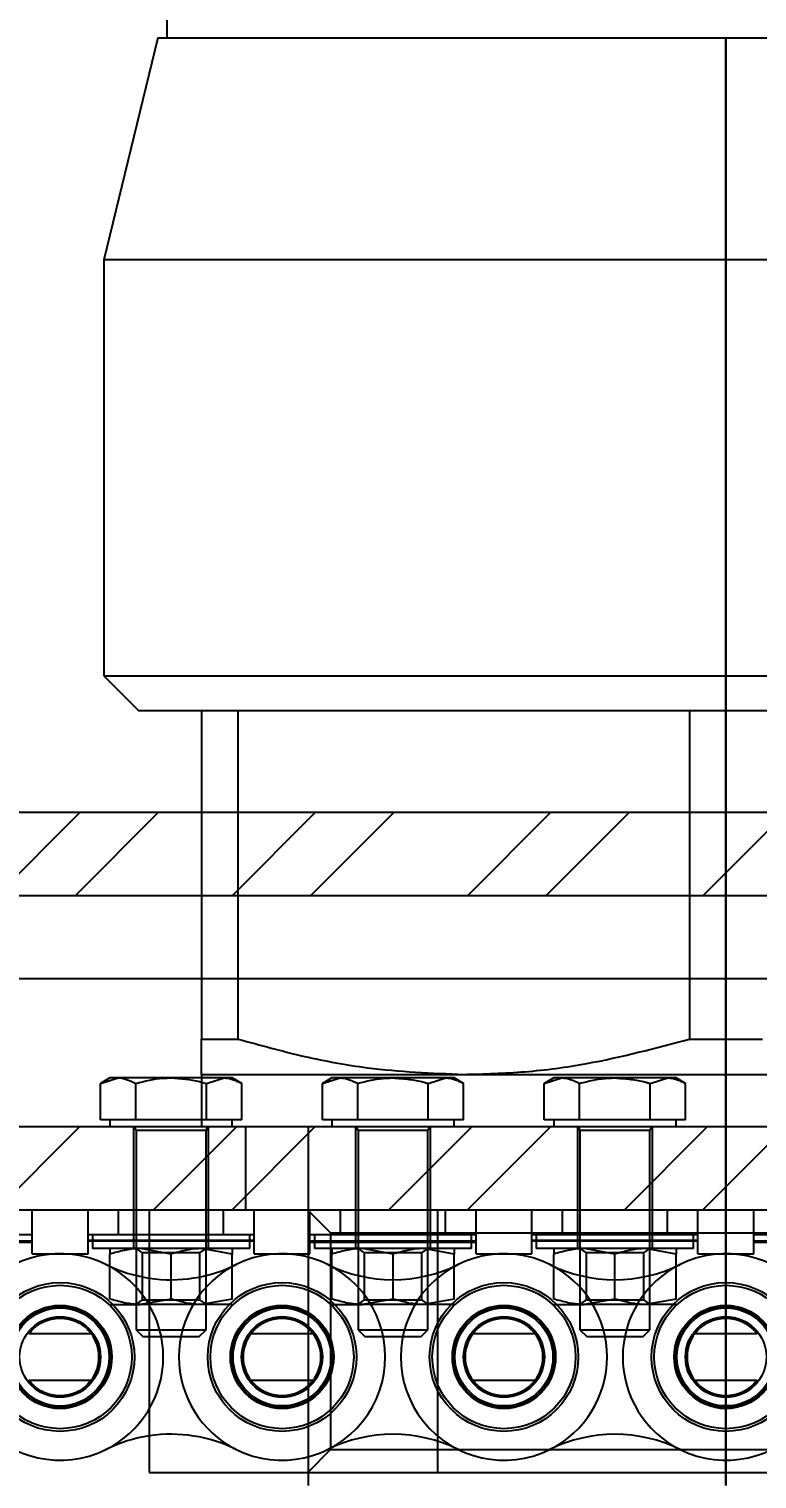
# Model space of a CAD drawing. Header units: metres. Extents: x 0 to 21025, y 0 to 14850.
# Drawn here: x 6194 to 6235.7, y 6396.7 to 6479.7 of the extents above; entities that cross this region are included whole.
import ezdxf

# ---------------------------------------------------------------- set-up
doc = ezdxf.new("R2010")
doc.units = ezdxf.units.M
doc.header["$LTSCALE"] = 25
doc.linetypes.add('HIDDEN2', pattern=[4.7625, 3.175, -1.5875])
for name, color, linetype in [('18_COTAS', 7, 'Continuous'), ('SHA', 7, 'Continuous'), ('SL4', 4, 'Continuous'), ('ST1', 7, 'HIDDEN2')]:
    doc.layers.add(name, color=color, linetype=linetype)
doc.styles.add('ROMANS', font='ROMANS.SHX')
doc.dimstyles.new('25___1-25', dxfattribs={"dimscale": 25, "dimtxt": 2.5, "dimasz": 2, "dimexe": 1.5, "dimexo": 1, "dimgap": 0.5, "dimtad": 1, "dimzin": 12, "dimtxsty": 'ROMANS', "dimcen": 0, "dimclrd": 256, "dimclre": 256, "dimclrt": 3, "dimazin": 3, "dimtfac": 1, "dimtmove": 0, "dimatfit": 0, "dimfxl": 1, "dimlwd": -1, "dimlwe": -1, "dimarcsym": 0})
pattern_1 = [(45, (-2913.5705, 2928.034), (-6.735192, 6.735192), []), (45, (-2909.08, 2928.034), (-6.735192, 6.735192), [])]

# ---------------------------------------------------------------- blocks, each defined once
blk = doc.blocks.new('*D13')
at = {"layer": '18_COTAS', "transparency": 16777216}
for p, q in [((2083.564, 6357.865), (2083.564, 7037.945)), ((6382.514, 6357.865), (6382.514, 7037.945)), ((2133.564, 7000.445), (6332.514, 7000.445))]:
    blk.add_line(p, q, dxfattribs=at)
for points in [[(2133.564, 7008.778), (2133.564, 6992.112), (2083.564, 7000.445)], [(6332.514, 7008.778), (6332.514, 6992.112), (6382.514, 7000.445)]]:
    blk.add_solid(points, dxfattribs=at)
at = {"layer": 'Defpoints', "color": 0, "transparency": 16777216}
for p in [(6382.514, 7000.445), (2083.564, 6332.865), (6382.514, 6332.865)]:
    blk.add_point(p, dxfattribs=at)
at = {"layer": '18_COTAS', "color": 3, "transparency": 16777216, "insert": (4233.039, 7050.147), "char_height": 62.5, "attachment_point": 5, "style": 'ROMANS'}
blk.add_mtext('4298,95', dxfattribs=at)

msp = doc.modelspace()

# ---------------------------------------------------------------- hatches: boundary and pattern name
at = {"layer": 'SHA'}
h = msp.add_hatch(dxfattribs=at)
h.set_pattern_fill('ANSI32', color=256, style=0)
h.set_pattern_definition(pattern_1)
h.paths.add_polyline_path([(6540.514, 6434.865), (5540.514, 6434.865), (5540.514, 6430.103), (6540.514, 6430.103)], flags=0)
h = msp.add_hatch(dxfattribs=at)
h.set_pattern_fill('ANSI32', color=256, style=0)
h.set_pattern_definition(pattern_1)
h.paths.add_polyline_path([(6180.032, 6412.105), (6287.752, 6412.105), (6287.752, 6416.868), (6180.032, 6416.868)], flags=0)

# ---------------------------------------------------------------- linework, layer by layer
at = {"layer": 'SL4'}
for p, q in [((6201.892, 6490.168), (6201.892, 6479.168)), ((6201.392, 6479.168), (6198.292, 6466.468)), ((6201.392, 6479.168), (6233.892, 6479.168)), ((6233.892, 6466.468), (6233.892, 6479.168)), ((6233.892, 6479.168), (6266.392, 6479.168)), ((6198.292, 6466.468), (6198.292, 6442.668)), ((6233.892, 6466.468), (6198.292, 6466.468)), ((6233.892, 6466.468), (6233.892, 6442.668)), ((6269.492, 6466.468), (6233.892, 6466.468)), ((6198.292, 6442.668), (6200.292, 6440.668)), ((6198.292, 6442.668), (6233.892, 6442.668)), ((6233.892, 6442.668), (6233.892, 6440.668)), ((6233.892, 6442.668), (6269.492, 6442.668)), ((6233.892, 6440.668), (6200.292, 6440.668)), ((6203.892, 6440.668), (6203.892, 6434.865)), ((6205.981, 6434.865), (6205.981, 6440.668)), ((6231.802, 6440.668), (6231.802, 6434.865)), ((6267.492, 6440.668), (6233.892, 6440.668)), ((6233.892, 6434.865), (6233.892, 6440.668)), ((5540.514, 6434.865), (6540.514, 6434.865)), ((5540.514, 6430.103), (6540.514, 6430.103)), ((6203.892, 6430.103), (6203.892, 6421.889)), ((6205.981, 6421.889), (6205.981, 6430.103)), ((6231.802, 6430.103), (6231.802, 6421.889)), ((6233.892, 6421.889), (6233.892, 6430.103)), ((6203.892, 6425.34), (5540.514, 6425.34)), ((6203.892, 6421.889), (6205.981, 6421.889)), ((6231.802, 6421.889), (6233.892, 6421.889)), ((6233.892, 6419.868), (6233.892, 6421.889)), ((6233.892, 6421.889), (6235.981, 6421.889)), ((6203.892, 6419.868), (6203.892, 6416.868)), ((6203.892, 6419.868), (6218.892, 6419.868)), ((6218.892, 6419.868), (6233.892, 6419.868)), ((6233.892, 6419.868), (6248.892, 6419.868)), ((6233.892, 6416.868), (6233.892, 6419.868)), ((6198.642, 6419.668), (6198.1, 6419.355)), ((6198.1, 6419.355), (6199.111, 6419.668)), ((6198.1, 6417.268), (6198.1, 6419.355)), ((6199.111, 6419.668), (6198.642, 6419.668)), ((6202.142, 6419.668), (6199.111, 6419.668)), ((6200.121, 6417.268), (6200.121, 6419.355)), ((6203.892, 6419.668), (6202.142, 6419.668)), ((6199.111, 6417.268), (6198.1, 6417.268)), ((6198.642, 6417.268), (6198.642, 6416.868)), ((6200.121, 6417.268), (6199.111, 6417.268)), ((6202.142, 6417.268), (6200.121, 6417.268)), ((6203.892, 6417.268), (6202.142, 6417.268)), ((6287.752, 6416.868), (6180.032, 6416.868)), ((6287.752, 6412.105), (6180.032, 6412.105)), ((6194.192, 6410.355), (6194.192, 6412.105)), ((6197.392, 6410.355), (6197.392, 6412.105)), ((6200.896, 6412.105), (6200.896, 6397.105)), ((6217.394, 6412.105), (6217.394, 6397.105)), ((6184.692, 6410.355), (6194.192, 6410.355)), ((6194.192, 6409.61), (6194.192, 6410.355)), ((6197.392, 6409.61), (6197.392, 6410.355)), ((6197.392, 6410.355), (6200.896, 6410.355)), ((6194.192, 6409.61), (6195.792, 6409.61)), ((6195.792, 6409.61), (6197.392, 6409.61)), ((6194.012, 6405.04), (6197.572, 6405.04)), ((6194.012, 6402.37), (6197.572, 6402.37)), ((6200.896, 6397.105), (6217.394, 6397.105)), ((6209.99, 6397.105), (6209.99, 6396.347)), ((6217.394, 6397.105), (6250.389, 6397.105)), ((6233.892, 6397.105), (6233.892, 6396.347))]:
    msp.add_line(p, q, dxfattribs=at)
for centre, radius, start, end in [((6195.792, 6403.705), 5.905, 63.64084, 296.35916), ((6202.142, 6416.52), 8.397, 243.64084, 261.46947), ((6195.792, 6403.705), 2.225, 323.1301, 36.8699), ((6202.142, 6390.89), 8.397, 98.53053, 116.35916)]:
    msp.add_arc(centre, radius, start, end, dxfattribs=at)
for points, knots in [([(6203.892, 6419.868), (6203.892, 6419.899), (6203.892, 6419.963), (6203.892, 6420.546), (6203.892, 6421.371), (6203.892, 6421.889)], [0, 0, 0, 0, 0.2683282, 0.5411378, 1, 1, 1, 1]), ([(6205.981, 6421.889), (6207.242, 6421.541), (6209.685, 6420.868), (6213.991, 6420.07), (6217.05, 6419.944), (6218.892, 6419.868)], [0, 0, 0, 0, 0.297736, 0.577022, 1, 1, 1, 1]), ([(6218.892, 6419.868), (6220.06, 6419.899), (6222.416, 6419.963), (6226.748, 6420.546), (6229.854, 6421.371), (6231.802, 6421.889)], [0, 0, 0, 0, 0.2683282, 0.5411378, 1, 1, 1, 1]), ([(6199.111, 6419.668), (6199.135, 6419.668), (6199.476, 6419.663), (6199.81, 6419.504), (6200.121, 6419.355)], [0, 0, 0, 0, 0.070174, 1, 1, 1, 1]), ([(6200.121, 6419.355), (6200.64, 6419.484), (6201.306, 6419.65), (6201.99, 6419.665), (6202.142, 6419.668)], [0, 0, 0, 0, 0.778131, 1, 1, 1, 1]), ([(6202.142, 6419.668), (6202.691, 6419.632), (6203.282, 6419.593), (6203.851, 6419.438), (6203.892, 6419.427)], [0, 0, 0, 0, 0.9288162, 1, 1, 1, 1]), ([(6194.012, 6405.04), (6194.123, 6405.17), (6194.342, 6405.426), (6194.782, 6405.709), (6195.271, 6405.89), (6195.792, 6405.95), (6196.312, 6405.89), (6196.801, 6405.709), (6197.241, 6405.426), (6197.46, 6405.17), (6197.572, 6405.04)], [0, 0, 0, 0, 0.130043, 0.255982, 0.379107, 0.5, 0.620893, 0.744018, 0.869957, 1, 1, 1, 1]), ([(6197.572, 6402.37), (6197.46, 6402.24), (6197.241, 6401.985), (6196.801, 6401.701), (6196.312, 6401.521), (6195.792, 6401.46), (6195.271, 6401.521), (6194.782, 6401.701), (6194.342, 6401.985), (6194.123, 6402.24), (6194.012, 6402.37)], [0, 0, 0, 0, 0.130043, 0.255982, 0.379107, 0.5, 0.620893, 0.744018, 0.869957, 1, 1, 1, 1])]:
    msp.add_open_spline(points, degree=3, knots=knots, dxfattribs=at)
at = {"layer": 'ST1'}
for p, q in [((6233.892, 6479.168), (6233.892, 6466.468)), ((6233.892, 6442.668), (6233.892, 6466.468)), ((6233.892, 6440.668), (6233.892, 6442.668)), ((6233.892, 6440.668), (6233.892, 6421.889)), ((6203.892, 6434.865), (6203.892, 6430.103)), ((6205.981, 6430.103), (6205.981, 6434.865)), ((6231.802, 6434.865), (6231.802, 6430.103)), ((6233.892, 6430.103), (6233.892, 6434.865)), ((6540.514, 6425.34), (5540.514, 6425.34)), ((6263.892, 6425.34), (6203.892, 6425.34)), ((6233.892, 6421.889), (6233.892, 6419.868)), ((6233.892, 6419.868), (6233.892, 6416.868)), ((6205.173, 6419.668), (6203.892, 6419.668)), ((6203.892, 6419.427), (6204.162, 6419.355)), ((6204.162, 6419.355), (6205.173, 6419.668)), ((6204.162, 6417.268), (6204.162, 6419.355)), ((6205.642, 6419.668), (6205.173, 6419.668)), ((6206.183, 6419.355), (6205.642, 6419.668)), ((6206.183, 6417.268), (6206.183, 6419.355)), ((6210.8, 6419.355), (6211.811, 6419.668)), ((6211.342, 6419.668), (6210.8, 6419.355)), ((6210.8, 6417.268), (6210.8, 6419.355)), ((6211.811, 6419.668), (6211.342, 6419.668)), ((6214.842, 6419.668), (6211.811, 6419.668)), ((6212.821, 6417.268), (6212.821, 6419.355)), ((6217.873, 6419.668), (6214.842, 6419.668)), ((6216.862, 6419.355), (6217.873, 6419.668)), ((6216.862, 6417.268), (6216.862, 6419.355)), ((6218.342, 6419.668), (6217.873, 6419.668)), ((6218.883, 6419.355), (6218.342, 6419.668)), ((6218.883, 6417.268), (6218.883, 6419.355)), ((6223.5, 6419.355), (6224.511, 6419.668)), ((6224.042, 6419.668), (6223.5, 6419.355)), ((6223.5, 6417.268), (6223.5, 6419.355)), ((6224.511, 6419.668), (6224.042, 6419.668)), ((6227.542, 6419.668), (6224.511, 6419.668)), ((6225.521, 6417.268), (6225.521, 6419.355)), ((6230.573, 6419.668), (6227.542, 6419.668)), ((6229.562, 6419.355), (6230.573, 6419.668)), ((6229.562, 6417.268), (6229.562, 6419.355)), ((6231.042, 6419.668), (6230.573, 6419.668)), ((6231.583, 6419.355), (6231.042, 6419.668)), ((6231.583, 6417.268), (6231.583, 6419.355)), ((6204.162, 6417.268), (6203.892, 6417.268)), ((6205.173, 6417.268), (6204.162, 6417.268)), ((6206.183, 6417.268), (6205.173, 6417.268)), ((6205.642, 6416.868), (6205.642, 6417.268)), ((6211.811, 6417.268), (6210.8, 6417.268)), ((6211.342, 6417.268), (6211.342, 6416.868)), ((6212.821, 6417.268), (6211.811, 6417.268)), ((6214.842, 6417.268), (6212.821, 6417.268)), ((6216.862, 6417.268), (6214.842, 6417.268)), ((6217.873, 6417.268), (6216.862, 6417.268)), ((6218.883, 6417.268), (6217.873, 6417.268)), ((6218.342, 6416.868), (6218.342, 6417.268)), ((6224.511, 6417.268), (6223.5, 6417.268)), ((6224.042, 6417.268), (6224.042, 6416.868)), ((6225.521, 6417.268), (6224.511, 6417.268)), ((6227.542, 6417.268), (6225.521, 6417.268)), ((6229.562, 6417.268), (6227.542, 6417.268)), ((6230.573, 6417.268), (6229.562, 6417.268)), ((6231.583, 6417.268), (6230.573, 6417.268)), ((6231.042, 6416.868), (6231.042, 6417.268)), ((6199.992, 6416.868), (6199.992, 6412.105)), ((6204.142, 6416.668), (6200.142, 6416.668)), ((6200.142, 6416.668), (6200.142, 6405.258)), ((6204.142, 6405.258), (6204.142, 6416.668)), ((6204.292, 6412.105), (6204.292, 6416.868)), ((6206.392, 6416.868), (6206.392, 6412.105)), ((6209.99, 6416.868), (6209.99, 6397.105)), ((6212.692, 6416.868), (6212.692, 6412.105)), ((6216.842, 6416.668), (6212.842, 6416.668)), ((6212.842, 6416.668), (6212.842, 6405.258)), ((6216.842, 6405.258), (6216.842, 6416.668)), ((6216.992, 6412.105), (6216.992, 6416.868)), ((6225.392, 6416.868), (6225.392, 6412.105)), ((6229.542, 6416.668), (6225.542, 6416.668)), ((6225.542, 6416.668), (6225.542, 6405.258)), ((6229.542, 6405.258), (6229.542, 6416.668)), ((6229.692, 6412.105), (6229.692, 6416.868)), ((6233.892, 6396.347), (6233.892, 6416.868)), ((6233.892, 6416.868), (6233.892, 6397.105)), ((6199.142, 6410.705), (6199.142, 6412.105)), ((6199.992, 6412.105), (6199.992, 6410.705)), ((6204.292, 6410.705), (6204.292, 6412.105)), ((6205.142, 6410.705), (6205.142, 6412.105)), ((6206.892, 6410.355), (6206.892, 6412.105)), ((6209.965, 6412.105), (6211.267, 6410.804)), ((6210.092, 6410.355), (6210.092, 6412.105)), ((6211.842, 6410.705), (6211.842, 6412.105)), ((6212.692, 6412.105), (6212.692, 6410.705)), ((6216.992, 6410.705), (6216.992, 6412.105)), ((6217.842, 6410.705), (6217.842, 6412.105)), ((6219.592, 6410.355), (6219.592, 6412.105)), ((6222.792, 6410.355), (6222.792, 6412.105)), ((6224.542, 6410.705), (6224.542, 6412.105)), ((6225.392, 6412.105), (6225.392, 6410.705)), ((6229.692, 6410.705), (6229.692, 6412.105)), ((6230.542, 6410.705), (6230.542, 6412.105)), ((6232.292, 6410.355), (6232.292, 6412.105)), ((6235.492, 6410.355), (6235.492, 6412.105)), ((6184.692, 6410.705), (6194.192, 6410.705)), ((6197.392, 6410.705), (6206.892, 6410.705)), ((6197.642, 6410.705), (6197.642, 6409.905)), ((6199.992, 6410.705), (6199.992, 6409.905)), ((6204.292, 6409.905), (6204.292, 6410.705)), ((6206.642, 6409.905), (6206.642, 6410.705)), ((6210.092, 6410.705), (6219.592, 6410.705)), ((6210.342, 6410.705), (6210.342, 6409.905)), ((6211.267, 6410.804), (6256.517, 6410.804)), ((6211.267, 6410.804), (6211.267, 6398.407)), ((6212.692, 6410.705), (6212.692, 6409.905)), ((6216.992, 6409.905), (6216.992, 6410.705)), ((6219.342, 6409.905), (6219.342, 6410.705)), ((6222.792, 6410.705), (6232.292, 6410.705)), ((6223.042, 6410.705), (6223.042, 6409.905)), ((6225.392, 6410.705), (6225.392, 6409.905)), ((6229.692, 6409.905), (6229.692, 6410.705)), ((6232.042, 6409.905), (6232.042, 6410.705)), ((6235.492, 6410.705), (6244.992, 6410.705)), ((6184.692, 6410.268), (6194.192, 6410.268)), ((6197.392, 6410.393), (6206.892, 6410.393)), ((6206.642, 6409.905), (6197.642, 6409.905)), ((6200.142, 6409.905), (6200.492, 6409.66)), ((6202.142, 6409.593), (6200.392, 6409.905)), ((6200.896, 6410.355), (6206.892, 6410.355)), ((6203.792, 6409.66), (6204.142, 6409.905)), ((6205.642, 6409.593), (6203.892, 6409.905)), ((6206.892, 6409.61), (6206.892, 6410.355)), ((6210.092, 6409.61), (6210.092, 6410.355)), ((6210.092, 6410.355), (6219.592, 6410.355)), ((6210.092, 6410.268), (6219.592, 6410.268)), ((6219.342, 6409.905), (6210.342, 6409.905)), ((6212.842, 6409.905), (6213.192, 6409.66)), ((6214.842, 6409.593), (6213.092, 6409.905)), ((6216.492, 6409.66), (6216.842, 6409.905)), ((6218.342, 6409.593), (6216.592, 6409.905)), ((6219.592, 6409.61), (6219.592, 6410.355)), ((6222.792, 6410.393), (6232.292, 6410.393)), ((6222.792, 6409.61), (6222.792, 6410.355)), ((6222.792, 6410.355), (6232.292, 6410.355)), ((6232.042, 6409.905), (6223.042, 6409.905)), ((6225.542, 6409.905), (6225.892, 6409.66)), ((6227.542, 6409.593), (6225.792, 6409.905)), ((6229.192, 6409.66), (6229.542, 6409.905)), ((6231.042, 6409.593), (6229.292, 6409.905)), ((6232.292, 6409.61), (6232.292, 6410.355)), ((6235.492, 6409.61), (6235.492, 6410.355)), ((6235.492, 6410.355), (6244.992, 6410.355)), ((6235.492, 6410.268), (6244.992, 6410.268)), ((6198.642, 6407.018), (6198.642, 6409.593)), ((6203.792, 6409.66), (6200.492, 6409.66)), ((6200.492, 6409.66), (6200.492, 6406.976)), ((6202.142, 6407.018), (6202.142, 6409.593)), ((6203.792, 6406.976), (6203.792, 6409.66)), ((6205.642, 6407.018), (6205.642, 6409.593)), ((6206.892, 6409.61), (6208.492, 6409.61)), ((6208.492, 6409.61), (6210.092, 6409.61)), ((6211.342, 6407.018), (6211.342, 6409.593)), ((6216.492, 6409.66), (6213.192, 6409.66)), ((6213.192, 6409.66), (6213.192, 6406.976)), ((6214.842, 6407.018), (6214.842, 6409.593)), ((6216.492, 6406.976), (6216.492, 6409.66)), ((6218.342, 6407.018), (6218.342, 6409.593)), ((6219.592, 6409.61), (6221.192, 6409.61)), ((6221.192, 6409.61), (6222.792, 6409.61)), ((6224.042, 6407.018), (6224.042, 6409.593)), ((6229.192, 6409.66), (6225.892, 6409.66)), ((6225.892, 6409.66), (6225.892, 6406.976)), ((6227.542, 6407.018), (6227.542, 6409.593)), ((6229.192, 6406.976), (6229.192, 6409.66)), ((6231.042, 6407.018), (6231.042, 6409.593)), ((6232.292, 6409.61), (6233.892, 6409.61)), ((6233.892, 6409.61), (6235.492, 6409.61)), ((6198.642, 6406.705), (6200.392, 6406.705)), ((6200.492, 6406.976), (6200.142, 6406.731)), ((6200.142, 6406.731), (6204.142, 6406.731)), ((6200.142, 6406.731), (6200.142, 6406.705)), ((6202.142, 6407.018), (6200.392, 6406.705)), ((6203.892, 6406.705), (6200.392, 6406.705)), ((6200.492, 6406.976), (6203.792, 6406.976)), ((6204.142, 6406.731), (6203.792, 6406.976)), ((6205.642, 6407.018), (6203.892, 6406.705)), ((6205.642, 6406.705), (6203.892, 6406.705)), ((6204.142, 6406.705), (6204.142, 6406.731)), ((6211.342, 6406.705), (6213.092, 6406.705)), ((6213.192, 6406.976), (6212.842, 6406.731)), ((6212.842, 6406.731), (6216.842, 6406.731)), ((6212.842, 6406.731), (6212.842, 6406.705)), ((6214.842, 6407.018), (6213.092, 6406.705)), ((6216.592, 6406.705), (6213.092, 6406.705)), ((6213.192, 6406.976), (6216.492, 6406.976)), ((6216.842, 6406.731), (6216.492, 6406.976)), ((6218.342, 6407.018), (6216.592, 6406.705)), ((6218.342, 6406.705), (6216.592, 6406.705)), ((6216.842, 6406.705), (6216.842, 6406.731)), ((6224.042, 6406.705), (6225.792, 6406.705)), ((6225.892, 6406.976), (6225.542, 6406.731)), ((6225.542, 6406.731), (6229.542, 6406.731)), ((6225.542, 6406.731), (6225.542, 6406.705)), ((6227.542, 6407.018), (6225.792, 6406.705)), ((6229.292, 6406.705), (6225.792, 6406.705)), ((6225.892, 6406.976), (6229.192, 6406.976)), ((6229.542, 6406.731), (6229.192, 6406.976)), ((6231.042, 6407.018), (6229.292, 6406.705)), ((6231.042, 6406.705), (6229.292, 6406.705)), ((6229.542, 6406.705), (6229.542, 6406.731)), ((6194.012, 6405.04), (6194.185, 6405.245)), ((6197.482, 6405.152), (6197.572, 6405.04)), ((6200.142, 6405.258), (6204.142, 6405.258)), ((6200.142, 6405.258), (6200.532, 6404.868)), ((6200.532, 6404.868), (6203.752, 6404.868)), ((6203.752, 6404.868), (6204.142, 6405.258)), ((6206.712, 6405.04), (6206.885, 6405.245)), ((6206.712, 6405.04), (6210.272, 6405.04)), ((6210.182, 6405.152), (6210.272, 6405.04)), ((6212.842, 6405.258), (6216.842, 6405.258)), ((6212.842, 6405.258), (6213.232, 6404.868)), ((6213.232, 6404.868), (6216.452, 6404.868)), ((6216.452, 6404.868), (6216.842, 6405.258)), ((6219.412, 6405.04), (6222.972, 6405.04)), ((6225.542, 6405.258), (6229.542, 6405.258)), ((6225.542, 6405.258), (6225.932, 6404.868)), ((6225.932, 6404.868), (6229.152, 6404.868)), ((6229.152, 6404.868), (6229.542, 6405.258)), ((6232.112, 6405.04), (6232.285, 6405.245)), ((6232.112, 6405.04), (6235.672, 6405.04)), ((6235.582, 6405.152), (6235.672, 6405.04)), ((6206.712, 6402.37), (6210.272, 6402.37)), ((6219.412, 6402.37), (6222.972, 6402.37)), ((6219.412, 6402.37), (6219.585, 6402.166)), ((6222.882, 6402.258), (6222.972, 6402.37)), ((6232.112, 6402.37), (6235.672, 6402.37)), ((6211.267, 6398.407), (6209.965, 6397.105)), ((6211.267, 6398.407), (6256.517, 6398.407))]:
    msp.add_line(p, q, dxfattribs=at)
at = {"layer": 'ST1', "flags": 128}
for points in [[(6222.972, 6405.04), (6222.765, 6405.279), (6222.655, 6405.382)], [(6197.572, 6402.37), (6197.365, 6402.132), (6197.255, 6402.029)], [(6210.272, 6402.37), (6210.065, 6402.132), (6209.955, 6402.029)], [(6235.672, 6402.37), (6235.465, 6402.132), (6235.355, 6402.029)]]:
    msp.add_lwpolyline(points, dxfattribs=at)
at = {"layer": 'ST1'}
for centre, radius in [((6195.792, 6403.705), 4.255), ((6195.792, 6403.705), 4.1), ((6195.792, 6403.705), 4.1), ((6208.492, 6403.705), 4.255), ((6208.492, 6403.705), 4.1), ((6208.492, 6403.705), 4.1), ((6221.192, 6403.705), 4.255), ((6221.192, 6403.705), 4.1), ((6221.192, 6403.705), 4.1), ((6233.892, 6403.705), 4.255), ((6233.892, 6403.705), 4.1), ((6233.892, 6403.705), 4.1), ((6195.792, 6403.705), 2.955), ((6195.792, 6403.705), 2.892), ((6195.792, 6403.705), 2.804), ((6208.492, 6403.705), 2.955), ((6208.492, 6403.705), 2.892), ((6208.492, 6403.705), 2.803), ((6221.192, 6403.705), 2.955), ((6221.192, 6403.705), 2.892), ((6221.192, 6403.705), 2.803), ((6233.892, 6403.705), 2.955), ((6233.892, 6403.705), 2.892), ((6233.892, 6403.705), 2.803), ((6195.792, 6403.705), 2.314), ((6208.492, 6403.705), 2.314), ((6221.192, 6403.705), 2.314), ((6233.892, 6403.705), 2.314)]:
    msp.add_circle(centre, radius, dxfattribs=at)
for centre, radius, start, end in [((6199.942, 6416.668), 0.2, 0, 90), ((6204.342, 6416.668), 0.2, 90, 180), ((6212.642, 6416.668), 0.2, 0, 90), ((6217.042, 6416.668), 0.2, 90, 180), ((6225.342, 6416.668), 0.2, 0, 90), ((6229.742, 6416.668), 0.2, 90, 180), ((6195.792, 6403.705), 5.905, 296.35916, 63.64084), ((6202.142, 6416.52), 8.397, 261.46947, 296.35916), ((6208.492, 6403.705), 5.905, 116.35916, 243.64084), ((6208.492, 6403.705), 5.905, 243.64084, 116.35916), ((6214.842, 6416.52), 8.397, 243.64084, 296.35916), ((6221.192, 6403.705), 5.905, 63.64084, 296.35916), ((6227.542, 6416.52), 8.397, 243.64084, 296.35916), ((6221.192, 6403.705), 5.905, 296.35916, 63.64084), ((6233.892, 6403.705), 5.905, 116.35916, 243.64084), ((6233.892, 6403.705), 5.905, 243.64084, 116.35916), ((6208.492, 6403.705), 2.225, 143.1301, 216.8699), ((6208.492, 6403.705), 2.225, 323.1301, 36.8699), ((6221.192, 6403.705), 2.225, 143.1301, 216.8699), ((6221.192, 6403.705), 2.225, 323.1301, 36.8699), ((6233.892, 6403.705), 2.225, 143.1301, 216.8699), ((6202.142, 6390.89), 8.397, 63.64084, 98.53053), ((6214.842, 6390.89), 8.397, 63.64084, 116.35916), ((6227.542, 6390.89), 8.397, 63.64084, 116.35916)]:
    msp.add_arc(centre, radius, start, end, dxfattribs=at)
for points, knots in [([(6205.173, 6419.668), (6205.197, 6419.668), (6205.538, 6419.663), (6205.872, 6419.504), (6206.183, 6419.355)], [0, 0, 0, 0, 0.070174, 1, 1, 1, 1]), ([(6211.811, 6419.668), (6211.835, 6419.668), (6212.176, 6419.663), (6212.51, 6419.504), (6212.821, 6419.355)], [0, 0, 0, 0, 0.070174, 1, 1, 1, 1]), ([(6212.821, 6419.355), (6213.34, 6419.484), (6214.006, 6419.65), (6214.69, 6419.665), (6214.842, 6419.668)], [0, 0, 0, 0, 0.778131, 1, 1, 1, 1]), ([(6214.842, 6419.668), (6215.39, 6419.627), (6216.074, 6419.577), (6216.732, 6419.392), (6216.862, 6419.355)], [0, 0, 0, 0, 0.801725, 1, 1, 1, 1]), ([(6217.873, 6419.668), (6217.897, 6419.668), (6218.238, 6419.663), (6218.572, 6419.504), (6218.883, 6419.355)], [0, 0, 0, 0, 0.070174, 1, 1, 1, 1]), ([(6224.511, 6419.668), (6224.535, 6419.668), (6224.876, 6419.663), (6225.21, 6419.504), (6225.521, 6419.355)], [0, 0, 0, 0, 0.070174, 1, 1, 1, 1]), ([(6225.521, 6419.355), (6226.04, 6419.484), (6226.706, 6419.65), (6227.39, 6419.665), (6227.542, 6419.668)], [0, 0, 0, 0, 0.778131, 1, 1, 1, 1]), ([(6227.542, 6419.668), (6228.09, 6419.627), (6228.774, 6419.577), (6229.432, 6419.392), (6229.562, 6419.355)], [0, 0, 0, 0, 0.801725, 1, 1, 1, 1]), ([(6230.573, 6419.668), (6230.597, 6419.668), (6230.938, 6419.663), (6231.272, 6419.504), (6231.583, 6419.355)], [0, 0, 0, 0, 0.070174, 1, 1, 1, 1]), ([(6200.392, 6409.905), (6200.35, 6409.905), (6199.759, 6409.901), (6199.18, 6409.741), (6198.642, 6409.593)], [0, 0, 0, 0, 0.070174, 1, 1, 1, 1]), ([(6198.642, 6409.905), (6198.642, 6409.901), (6198.642, 6409.883), (6198.642, 6409.716), (6198.642, 6409.593)], [0, 0, 0, 0, 0.268634, 1, 1, 1, 1]), ([(6203.892, 6409.905), (6203.85, 6409.905), (6203.259, 6409.901), (6202.68, 6409.741), (6202.142, 6409.593)], [0, 0, 0, 0, 0.070174, 1, 1, 1, 1]), ([(6205.642, 6409.905), (6205.642, 6409.901), (6205.642, 6409.883), (6205.642, 6409.716), (6205.642, 6409.593)], [0, 0, 0, 0, 0.268634, 1, 1, 1, 1]), ([(6213.092, 6409.905), (6213.05, 6409.905), (6212.459, 6409.901), (6211.88, 6409.741), (6211.342, 6409.593)], [0, 0, 0, 0, 0.070174, 1, 1, 1, 1]), ([(6211.342, 6409.905), (6211.342, 6409.901), (6211.342, 6409.883), (6211.342, 6409.716), (6211.342, 6409.593)], [0, 0, 0, 0, 0.268634, 1, 1, 1, 1]), ([(6216.592, 6409.905), (6216.55, 6409.905), (6215.959, 6409.901), (6215.38, 6409.741), (6214.842, 6409.593)], [0, 0, 0, 0, 0.070174, 1, 1, 1, 1]), ([(6218.342, 6409.905), (6218.342, 6409.901), (6218.342, 6409.883), (6218.342, 6409.716), (6218.342, 6409.593)], [0, 0, 0, 0, 0.268634, 1, 1, 1, 1]), ([(6225.792, 6409.905), (6225.75, 6409.905), (6225.159, 6409.901), (6224.58, 6409.741), (6224.042, 6409.593)], [0, 0, 0, 0, 0.070174, 1, 1, 1, 1]), ([(6224.042, 6409.905), (6224.042, 6409.901), (6224.042, 6409.883), (6224.042, 6409.716), (6224.042, 6409.593)], [0, 0, 0, 0, 0.268634, 1, 1, 1, 1]), ([(6229.292, 6409.905), (6229.25, 6409.905), (6228.659, 6409.901), (6228.08, 6409.741), (6227.542, 6409.593)], [0, 0, 0, 0, 0.070174, 1, 1, 1, 1]), ([(6231.042, 6409.905), (6231.042, 6409.901), (6231.042, 6409.883), (6231.042, 6409.716), (6231.042, 6409.593)], [0, 0, 0, 0, 0.268634, 1, 1, 1, 1]), ([(6200.392, 6406.705), (6200.35, 6406.706), (6199.759, 6406.71), (6199.18, 6406.87), (6198.642, 6407.018)], [0, 0, 0, 0, 0.070174, 1, 1, 1, 1]), ([(6203.892, 6406.705), (6203.85, 6406.706), (6203.259, 6406.71), (6202.68, 6406.87), (6202.142, 6407.018)], [0, 0, 0, 0, 0.070174, 1, 1, 1, 1]), ([(6213.092, 6406.705), (6213.05, 6406.706), (6212.459, 6406.71), (6211.88, 6406.87), (6211.342, 6407.018)], [0, 0, 0, 0, 0.070174, 1, 1, 1, 1]), ([(6216.592, 6406.705), (6216.55, 6406.706), (6215.959, 6406.71), (6215.38, 6406.87), (6214.842, 6407.018)], [0, 0, 0, 0, 0.070174, 1, 1, 1, 1]), ([(6225.792, 6406.705), (6225.75, 6406.706), (6225.159, 6406.71), (6224.58, 6406.87), (6224.042, 6407.018)], [0, 0, 0, 0, 0.070174, 1, 1, 1, 1]), ([(6229.292, 6406.705), (6229.25, 6406.706), (6228.659, 6406.71), (6228.08, 6406.87), (6227.542, 6407.018)], [0, 0, 0, 0, 0.070174, 1, 1, 1, 1]), ([(6206.712, 6405.04), (6206.823, 6405.17), (6207.042, 6405.426), (6207.482, 6405.709), (6207.971, 6405.89), (6208.492, 6405.95), (6209.012, 6405.89), (6209.501, 6405.709), (6209.941, 6405.426), (6210.16, 6405.17), (6210.272, 6405.04)], [0, 0, 0, 0, 0.130043, 0.255982, 0.379107, 0.5, 0.620893, 0.744018, 0.869957, 1, 1, 1, 1]), ([(6219.412, 6405.04), (6219.523, 6405.17), (6219.742, 6405.426), (6220.182, 6405.709), (6220.671, 6405.89), (6221.192, 6405.95), (6221.712, 6405.89), (6222.201, 6405.709), (6222.641, 6405.426), (6222.86, 6405.17), (6222.972, 6405.04)], [0, 0, 0, 0, 0.130043, 0.255982, 0.379107, 0.5, 0.620893, 0.744018, 0.869957, 1, 1, 1, 1]), ([(6232.112, 6405.04), (6232.223, 6405.17), (6232.442, 6405.426), (6232.882, 6405.709), (6233.371, 6405.89), (6233.892, 6405.95), (6234.412, 6405.89), (6234.901, 6405.709), (6235.341, 6405.426), (6235.56, 6405.17), (6235.672, 6405.04)], [0, 0, 0, 0, 0.130043, 0.255982, 0.379107, 0.5, 0.620893, 0.744018, 0.869957, 1, 1, 1, 1]), ([(6210.272, 6402.37), (6210.16, 6402.24), (6209.941, 6401.985), (6209.501, 6401.701), (6209.012, 6401.521), (6208.492, 6401.46), (6207.971, 6401.521), (6207.482, 6401.701), (6207.042, 6401.985), (6206.823, 6402.24), (6206.712, 6402.37)], [0, 0, 0, 0, 0.130043, 0.255982, 0.379107, 0.5, 0.620893, 0.744018, 0.869957, 1, 1, 1, 1]), ([(6222.972, 6402.37), (6222.86, 6402.24), (6222.641, 6401.985), (6222.201, 6401.701), (6221.712, 6401.521), (6221.192, 6401.46), (6220.671, 6401.521), (6220.182, 6401.701), (6219.742, 6401.985), (6219.523, 6402.24), (6219.412, 6402.37)], [0, 0, 0, 0, 0.130043, 0.255982, 0.379107, 0.5, 0.620893, 0.744018, 0.869957, 1, 1, 1, 1]), ([(6235.672, 6402.37), (6235.56, 6402.24), (6235.341, 6401.985), (6234.901, 6401.701), (6234.412, 6401.521), (6233.892, 6401.46), (6233.371, 6401.521), (6232.882, 6401.701), (6232.442, 6401.985), (6232.223, 6402.24), (6232.112, 6402.37)], [0, 0, 0, 0, 0.130043, 0.255982, 0.379107, 0.5, 0.620893, 0.744018, 0.869957, 1, 1, 1, 1])]:
    msp.add_open_spline(points, degree=3, knots=knots, dxfattribs=at)

# ---------------------------------------------------------------- dimensions: what is measured, and where the dimension line sits
at = {"layer": '18_COTAS'}
dim = msp.add_linear_dim(base=(6382.514, 7000.445), p1=(2083.564, 6332.865), p2=(6382.514, 6332.865), dimstyle='25___1-25', dxfattribs=at)
dim.commit()
dim.dimension.update_dxf_attribs({"geometry": '*D13', "text_midpoint": (4233.039, 7050.147)})

doc.saveas('drawing.dxf')
